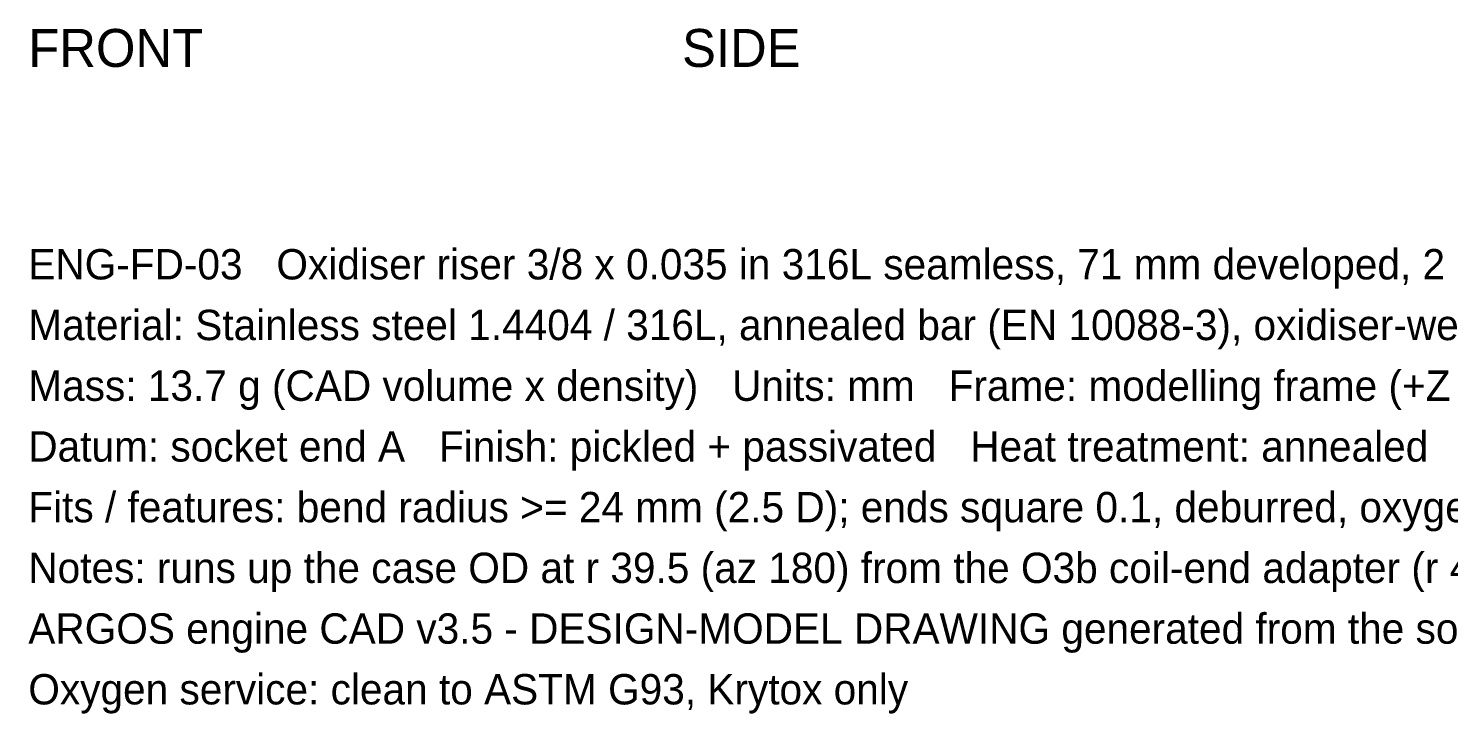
# Model space of a CAD drawing. Header units: millimetres. Extents: x 0 to 262, y -49 to 161.
# Drawn here: x 0 to 93.6, y -48.6 to -3.5 of the extents above; entities that cross this region are included whole.
import ezdxf

# ---------------------------------------------------------------- set-up
doc = ezdxf.new("R2010")
doc.units = ezdxf.units.MM
doc.layers.add('FRONT_VISIBLE', color=7, linetype='Continuous')
doc.layers.add('SIDE_VISIBLE', color=7, linetype='Continuous')

msp = doc.modelspace()

# ---------------------------------------------------------------- texts
for s, p in [('ENG-FD-03   Oxidiser riser 3/8 x 0.035 in 316L seamless, 71 mm developed, 2 S-bends (R >= 24 mm)', (0, -20)), ('Material: Stainless steel 1.4404 / 316L, annealed bar (EN 10088-3), oxidiser-wetted parts   Process: tube bender + socket weld into FD-01 (TIG, back-purged) + coil-end adapter weld', (0, -24)), ('Mass: 13.7 g (CAD volume x density)   Units: mm   Frame: modelling frame (+Z forward)   Bounding box: 15.53 x 9.53 x 70.21', (0, -28)), ('Datum: socket end A   Finish: pickled + passivated   Heat treatment: annealed', (0, -32)), ('Fits / features: bend radius >= 24 mm (2.5 D); ends square 0.1, deburred, oxygen-clean', (0, -36)), ('Notes: runs up the case OD at r 39.5 (az 180) from the O3b coil-end adapter (r 42, z 80) to the block socket (r 38.0); clipped to the shield stand-offs; modelled as straight segments with spherical joints (bend radii on the dra', (0, -40)), ('ARGOS engine CAD v3.5 - DESIGN-MODEL DRAWING generated from the solid; dimensions from the model; general tolerances ISO 2768-m unless a fit is listed; NOT released for fabrication (Mechanical, 2026-10-13)', (0, -44)), ('Oxygen service: clean to ASTM G93, Krytox only', (0, -48))]:
    msp.add_text(s, height=2).set_placement(p)
at = {"layer": 'FRONT_VISIBLE'}
msp.add_text('FRONT', height=2.5, dxfattribs=at).set_placement((0, -6))
at = {"layer": 'SIDE_VISIBLE'}
msp.add_text('SIDE', height=2.5, dxfattribs=at).set_placement((43.078, -6))

doc.saveas('drawing.dxf')
